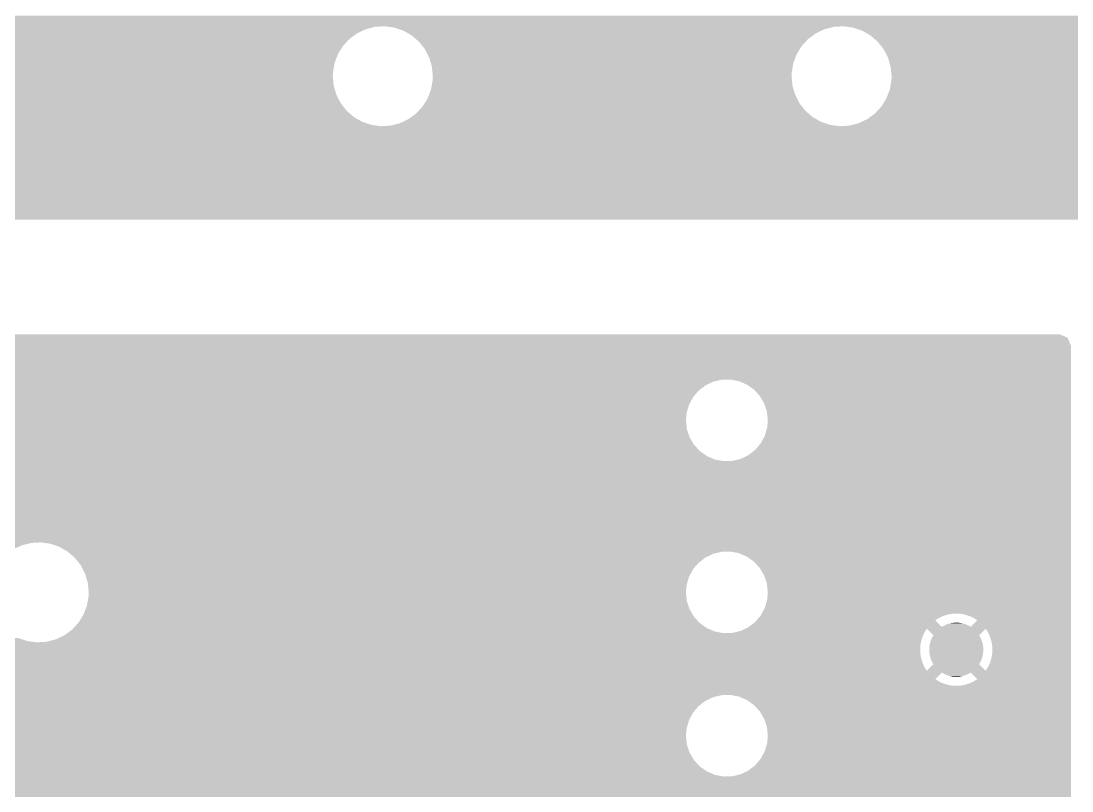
# Model space of a CAD drawing. Extents: x 295 to 953, y 10 to 290.
# Drawn here: x 807.03 to 832.64, y 202.88 to 221.64 of the extents above; entities that cross this region are included whole.
import ezdxf

# ---------------------------------------------------------------- set-up
doc = ezdxf.new("R2010")
doc.units = 0
doc.header["$LTSCALE"] = 5
doc.header["$MEASUREMENT"] = 0
doc.layers.add('PWR1', color=7, linetype='CONTINUOUS')

msp = doc.modelspace()

# ---------------------------------------------------------------- linework, layer by layer
at = {"layer": 'PWR1'}
for points in [[(633.778, 221.512), (633.162, 221.768), (849.683, 221.512), (849.683, 221.768)], [(633.81, 221.499), (633.778, 221.512), (815.661, 221.499), (815.893, 221.512)], [(633.949, 221.441), (633.81, 221.499), (815.435, 221.441), (815.661, 221.499)], [(815.994, 221.499), (815.893, 221.512), (826.837, 221.499), (827.069, 221.512)], [(816.124, 221.481), (815.994, 221.499), (826.768, 221.481), (826.837, 221.499)], [(816.244, 221.441), (816.124, 221.481), (826.611, 221.441), (826.768, 221.481)], [(827.3, 221.481), (827.069, 221.512), (849.683, 221.481), (849.683, 221.512)], [(827.521, 221.407), (827.3, 221.481), (849.683, 221.407), (849.683, 221.481)], [(634.145, 221.36), (633.949, 221.441), (815.263, 221.36), (815.435, 221.441)], [(634.184, 221.342), (634.145, 221.36), (815.224, 221.342), (815.263, 221.36)], [(634.212, 221.329), (634.184, 221.342), (815.206, 221.329), (815.224, 221.342)], [(634.372, 221.22), (634.212, 221.329), (815.058, 221.22), (815.206, 221.329)], [(634.387, 221.204), (634.372, 221.22), (815.036, 221.204), (815.058, 221.22)], [(634.503, 221.078), (634.387, 221.204), (814.919, 221.078), (815.036, 221.204)], [(816.345, 221.407), (816.244, 221.441), (826.538, 221.407), (826.611, 221.441)], [(816.46, 221.342), (816.345, 221.407), (826.4, 221.342), (826.538, 221.407)], [(816.548, 221.292), (816.46, 221.342), (826.332, 221.292), (826.4, 221.342)], [(816.651, 221.204), (816.548, 221.292), (826.212, 221.204), (826.332, 221.292)], [(816.725, 221.14), (816.651, 221.204), (826.153, 221.14), (826.212, 221.204)], [(827.724, 221.292), (827.521, 221.407), (849.683, 221.292), (849.683, 221.407)], [(827.901, 221.14), (827.724, 221.292), (849.683, 221.14), (849.683, 221.292)], [(634.528, 221.033), (634.503, 221.078), (814.878, 221.033), (814.919, 221.078)], [(634.597, 220.909), (634.528, 221.033), (814.801, 220.909), (814.878, 221.033)], [(816.81, 221.033), (816.725, 221.14), (826.054, 221.033), (826.153, 221.14)], [(816.87, 220.958), (816.81, 221.033), (826.007, 220.958), (826.054, 221.033)], [(816.934, 220.834), (816.87, 220.958), (825.931, 220.834), (826.007, 220.958)], [(828.046, 220.958), (827.901, 221.14), (849.683, 220.958), (849.683, 221.14)], [(828.153, 220.751), (828.046, 220.958), (849.683, 220.751), (849.683, 220.958)], [(634.629, 220.834), (634.597, 220.909), (814.755, 220.834), (814.801, 220.909)], [(634.637, 220.814), (634.629, 220.834), (814.747, 220.814), (814.755, 220.834)], [(804.25, 220.783), (804.019, 220.814), (814.736, 220.783), (814.747, 220.814)], [(804.471, 220.708), (804.25, 220.783), (814.707, 220.708), (814.736, 220.783)], [(804.633, 220.617), (804.471, 220.708), (814.673, 220.617), (814.707, 220.708)], [(816.977, 220.751), (816.934, 220.834), (825.899, 220.751), (825.931, 220.834)], [(817.017, 220.617), (816.977, 220.751), (825.849, 220.617), (825.899, 220.751)], [(828.219, 220.527), (828.153, 220.751), (849.683, 220.527), (849.683, 220.751)], [(804.674, 220.593), (804.633, 220.617), (814.669, 220.593), (814.673, 220.617)], [(804.851, 220.442), (804.674, 220.593), (814.642, 220.442), (814.669, 220.593)], [(804.894, 220.387), (804.851, 220.442), (814.633, 220.387), (814.642, 220.442)], [(817.043, 220.527), (817.017, 220.617), (825.833, 220.527), (825.849, 220.617)], [(817.057, 220.387), (817.043, 220.527), (825.809, 220.387), (825.833, 220.527)], [(828.242, 220.295), (828.219, 220.527), (849.683, 220.295), (849.683, 220.527)], [(804.967, 220.295), (804.894, 220.387), (814.629, 220.295), (814.633, 220.387)], [(804.995, 220.259), (804.967, 220.295), (814.633, 220.259), (814.629, 220.295)], [(805.097, 220.063), (804.995, 220.259), (814.652, 220.063), (814.633, 220.259)], [(817.038, 220.063), (817.062, 220.203), (825.828, 220.063), (825.814, 220.203)], [(817.066, 220.295), (817.057, 220.387), (825.805, 220.295), (825.809, 220.387)], [(817.062, 220.203), (817.066, 220.295), (825.814, 220.203), (825.805, 220.295)], [(828.199, 219.974), (828.238, 220.203), (849.683, 219.974), (849.683, 220.203)], [(828.238, 220.203), (828.242, 220.295), (849.683, 220.203), (849.683, 220.295)], [(805.103, 220.052), (805.097, 220.063), (814.655, 220.052), (814.652, 220.063)], [(805.166, 219.84), (805.103, 220.052), (814.718, 219.84), (814.655, 220.052)], [(816.972, 219.84), (817.023, 219.974), (825.894, 219.84), (825.854, 219.974)], [(817.023, 219.974), (817.038, 220.063), (825.854, 219.974), (825.828, 220.063)], [(828.176, 219.913), (828.18, 219.924), (842.129, 219.913), (842.218, 219.924)], [(828.18, 219.924), (828.182, 219.93), (842.218, 219.924), (842.308, 219.93)], [(828.182, 219.93), (828.183, 219.932), (842.308, 219.93), (842.398, 219.932)], [(828.183, 219.932), (828.199, 219.974), (849.683, 219.932), (849.683, 219.974)], [(805.169, 219.829), (805.166, 219.84), (814.723, 219.829), (814.718, 219.84)], [(805.188, 219.633), (805.169, 219.829), (814.825, 219.633), (814.723, 219.829)], [(816.864, 219.633), (816.94, 219.756), (826.001, 219.633), (825.937, 219.756)], [(816.94, 219.756), (816.972, 219.84), (825.937, 219.756), (825.894, 219.84)], [(828.034, 219.624), (828.064, 219.672), (841.379, 219.624), (841.455, 219.672)], [(828.064, 219.672), (828.092, 219.717), (841.455, 219.672), (841.533, 219.717)], [(828.092, 219.717), (828.116, 219.756), (841.533, 219.717), (841.611, 219.756)], [(828.116, 219.757), (828.13, 219.794), (841.613, 219.757), (841.696, 219.794)], [(828.116, 219.756), (828.116, 219.757), (841.611, 219.756), (841.613, 219.757)], [(828.13, 219.794), (828.143, 219.826), (841.696, 219.794), (841.78, 219.826)], [(828.143, 219.826), (828.153, 219.854), (841.78, 219.826), (841.865, 219.854)], [(828.153, 219.854), (828.162, 219.878), (841.865, 219.854), (841.952, 219.878)], [(828.162, 219.878), (828.17, 219.898), (841.952, 219.878), (842.04, 219.898)], [(828.17, 219.898), (828.176, 219.913), (842.04, 219.898), (842.129, 219.913)], [(805.152, 219.298), (805.178, 219.45), (815.147, 219.298), (814.97, 219.45)], [(805.178, 219.45), (805.188, 219.505), (814.97, 219.45), (814.927, 219.505)], [(805.191, 219.597), (805.188, 219.633), (814.854, 219.597), (814.825, 219.633)], [(805.188, 219.505), (805.191, 219.597), (814.927, 219.505), (814.854, 219.597)], [(816.659, 219.386), (816.718, 219.45), (826.22, 219.386), (826.146, 219.45)], [(816.718, 219.45), (816.817, 219.558), (826.146, 219.45), (826.061, 219.558)], [(816.817, 219.558), (816.864, 219.633), (826.061, 219.558), (826.001, 219.633)], [(827.835, 219.386), (827.993, 219.558), (841.594, 219.386), (841.423, 219.558)], [(827.993, 219.558), (828.029, 219.615), (841.423, 219.558), (841.366, 219.615)], [(828.029, 219.615), (828.034, 219.624), (841.366, 219.615), (841.379, 219.624)], [(805.085, 219.109), (805.113, 219.183), (815.571, 219.109), (815.35, 219.183)], [(805.113, 219.183), (805.148, 219.275), (815.35, 219.183), (815.188, 219.275)], [(805.148, 219.275), (805.152, 219.298), (815.188, 219.275), (815.147, 219.298)], [(816.26, 219.149), (816.333, 219.183), (826.628, 219.149), (826.526, 219.183)], [(816.333, 219.183), (816.471, 219.249), (826.526, 219.183), (826.411, 219.249)], [(816.471, 219.249), (816.539, 219.298), (826.411, 219.249), (826.323, 219.298)], [(816.539, 219.298), (816.659, 219.386), (826.323, 219.298), (826.22, 219.386)], [(827.436, 219.149), (827.647, 219.249), (849.683, 219.149), (849.683, 219.249)], [(827.647, 219.249), (827.733, 219.312), (849.683, 219.249), (849.683, 219.312)], [(827.733, 219.312), (827.835, 219.386), (841.669, 219.312), (841.594, 219.386)], [(804.943, 218.859), (804.972, 218.907), (840.734, 218.859), (840.756, 218.907)], [(804.972, 218.907), (805.022, 218.987), (840.756, 218.907), (840.797, 218.987)], [(805.022, 218.987), (805.065, 219.057), (840.797, 218.987), (840.838, 219.057)], [(805.065, 219.057), (805.068, 219.065), (840.838, 219.057), (840.842, 219.065)], [(805.068, 219.065), (805.073, 219.078), (840.842, 219.065), (840.851, 219.078)], [(805.073, 219.078), (805.085, 219.109), (815.802, 219.078), (815.571, 219.109)], [(815.802, 219.078), (816.034, 219.091), (826.978, 219.078), (826.877, 219.091)], [(816.034, 219.091), (816.103, 219.109), (826.877, 219.091), (826.747, 219.109)], [(816.103, 219.109), (816.26, 219.149), (826.747, 219.109), (826.628, 219.149)], [(826.978, 219.078), (827.21, 219.091), (840.851, 219.078), (840.859, 219.091)], [(827.21, 219.091), (827.404, 219.141), (840.859, 219.091), (840.891, 219.141)], [(827.404, 219.141), (827.436, 219.149), (849.683, 219.141), (849.683, 219.149)], [(804.623, 218.569), (804.741, 218.656), (840.632, 218.569), (840.657, 218.656)], [(804.741, 218.656), (804.784, 218.688), (840.657, 218.656), (840.667, 218.688)], [(804.784, 218.688), (804.834, 218.741), (840.667, 218.688), (840.686, 218.741)], [(804.834, 218.741), (804.911, 218.825), (840.686, 218.741), (840.719, 218.825)], [(804.911, 218.825), (804.943, 218.859), (840.719, 218.825), (840.734, 218.859)], [(803.927, 218.379), (804.16, 218.393), (840.594, 218.379), (840.596, 218.393)], [(804.16, 218.393), (804.386, 218.45), (840.596, 218.393), (840.606, 218.45)], [(804.386, 218.45), (804.452, 218.482), (840.606, 218.45), (840.612, 218.482)], [(804.452, 218.482), (804.596, 218.55), (840.612, 218.482), (840.628, 218.55)], [(804.596, 218.55), (804.623, 218.569), (840.628, 218.55), (840.632, 218.569)], [(635.076, 218.304), (635.076, 218.379), (840.584, 218.304), (840.594, 218.379)], [(635.076, 218.214), (635.076, 218.304), (840.577, 218.214), (840.584, 218.304)], [(635.076, 218.116), (635.076, 218.214), (840.574, 218.116), (840.577, 218.214)], [(635.076, 218.026), (635.076, 218.116), (840.577, 218.026), (840.574, 218.116)], [(635.076, 217.936), (635.076, 218.026), (840.583, 217.936), (840.577, 218.026)], [(635.076, 217.846), (635.076, 217.936), (840.595, 217.846), (840.583, 217.936)], [(635.076, 217.758), (635.076, 217.846), (840.61, 217.758), (840.595, 217.846)], [(635.076, 217.67), (635.076, 217.758), (840.63, 217.67), (840.61, 217.758)], [(635.076, 217.583), (635.076, 217.67), (840.654, 217.583), (840.63, 217.67)], [(635.076, 217.498), (635.076, 217.583), (840.683, 217.498), (840.654, 217.583)], [(635.076, 217.414), (635.076, 217.498), (840.716, 217.414), (840.683, 217.498)], [(635.076, 217.332), (635.076, 217.414), (840.753, 217.332), (840.716, 217.414)], [(635.076, 217.251), (635.076, 217.332), (840.793, 217.251), (840.753, 217.332)], [(635.076, 217.173), (635.076, 217.251), (840.838, 217.173), (840.793, 217.251)], [(635.076, 217.098), (635.076, 217.173), (840.887, 217.098), (840.838, 217.173)], [(659.507, 217.091), (659.471, 217.098), (840.891, 217.091), (840.887, 217.098)], [(659.678, 217.057), (659.507, 217.091), (849.683, 217.057), (849.683, 217.091)], [(659.872, 216.974), (659.678, 217.057), (849.683, 216.974), (849.683, 217.057)], [(659.948, 216.92), (659.872, 216.974), (849.683, 216.92), (849.683, 216.974)], [(660.044, 216.852), (659.948, 216.92), (841.601, 216.852), (841.669, 216.92)], [(660.089, 216.803), (660.044, 216.852), (841.552, 216.803), (841.601, 216.852)], [(832.661, 216.802), (832.612, 216.803), (841.551, 216.802), (841.552, 216.803)], [(751.586, 213.732), (751.666, 213.928), (832.61, 213.732), (832.528, 213.928)], [(751.667, 213.928), (751.862, 214.009), (832.528, 213.928), (832.333, 214.009)], [(751.586, 213.728), (751.586, 213.732), (832.612, 213.728), (832.61, 213.732)], [(751.586, 212.907), (751.586, 213.728), (832.612, 212.907), (832.612, 213.728)], [(756.582, 212.903), (756.563, 212.907), (824.107, 212.903), (824.317, 212.907)], [(756.77, 212.866), (756.582, 212.903), (823.948, 212.866), (824.107, 212.903)], [(756.795, 212.855), (756.77, 212.866), (823.901, 212.855), (823.948, 212.866)], [(756.964, 212.783), (756.795, 212.855), (823.748, 212.783), (823.901, 212.855)], [(756.989, 212.765), (756.964, 212.783), (823.711, 212.765), (823.748, 212.783)], [(757.135, 212.661), (756.989, 212.765), (823.574, 212.661), (823.711, 212.765)], [(824.524, 212.866), (824.317, 212.907), (832.612, 212.866), (832.612, 212.907)], [(824.718, 212.783), (824.524, 212.866), (832.612, 212.783), (832.612, 212.866)], [(824.89, 212.661), (824.718, 212.783), (832.612, 212.661), (832.612, 212.783)], [(757.157, 212.637), (757.135, 212.661), (823.543, 212.637), (823.574, 212.661)], [(757.278, 212.505), (757.157, 212.637), (823.431, 212.505), (823.543, 212.637)], [(757.295, 212.476), (757.278, 212.505), (823.406, 212.476), (823.431, 212.505)], [(825.032, 212.505), (824.89, 212.661), (832.612, 212.505), (832.612, 212.661)], [(825.139, 212.323), (825.032, 212.505), (832.612, 212.323), (832.612, 212.505)], [(757.384, 212.323), (757.295, 212.476), (823.324, 212.323), (823.406, 212.476)], [(757.395, 212.291), (757.384, 212.323), (823.306, 212.291), (823.324, 212.323)], [(757.45, 212.123), (757.395, 212.291), (823.258, 212.123), (823.306, 212.291)], [(825.205, 212.123), (825.139, 212.323), (832.612, 212.123), (832.612, 212.323)], [(757.454, 212.088), (757.45, 212.123), (823.248, 212.088), (823.258, 212.123)], [(757.473, 211.913), (757.454, 212.088), (823.232, 211.913), (823.248, 212.088)], [(825.227, 211.913), (825.205, 212.123), (832.612, 211.913), (832.612, 212.123)], [(757.447, 211.703), (757.457, 211.738), (823.254, 211.703), (823.251, 211.738)], [(757.457, 211.738), (757.473, 211.913), (823.251, 211.738), (823.232, 211.913)], [(825.153, 211.536), (825.212, 211.738), (832.612, 211.536), (832.612, 211.738)], [(825.212, 211.738), (825.227, 211.913), (832.612, 211.738), (832.612, 211.913)], [(757.298, 211.35), (757.381, 211.503), (823.41, 211.35), (823.32, 211.503)], [(757.381, 211.503), (757.398, 211.536), (823.32, 211.503), (823.31, 211.536)], [(757.398, 211.536), (757.447, 211.703), (823.31, 211.536), (823.254, 211.703)], [(825.053, 211.35), (825.153, 211.536), (832.612, 211.35), (832.612, 211.536)], [(757.162, 211.189), (757.274, 211.321), (823.547, 211.189), (823.427, 211.321)], [(757.274, 211.321), (757.298, 211.35), (823.427, 211.321), (823.41, 211.35)], [(824.916, 211.189), (825.053, 211.35), (832.612, 211.189), (832.612, 211.35)], [(756.598, 210.923), (756.756, 210.96), (824.123, 210.923), (823.935, 210.96)], [(756.756, 210.96), (756.803, 210.971), (823.935, 210.96), (823.909, 210.971)], [(756.803, 210.971), (756.956, 211.043), (823.909, 210.971), (823.741, 211.043)], [(756.956, 211.043), (756.994, 211.061), (823.741, 211.043), (823.716, 211.061)], [(756.994, 211.061), (757.13, 211.166), (823.716, 211.061), (823.569, 211.166)], [(757.13, 211.166), (757.162, 211.189), (823.569, 211.166), (823.547, 211.189)], [(824.353, 210.923), (824.558, 210.971), (832.612, 210.923), (832.612, 210.971)], [(824.558, 210.971), (824.749, 211.061), (832.612, 210.971), (832.612, 211.061)], [(824.749, 211.061), (824.916, 211.189), (832.612, 211.061), (832.612, 211.189)], [(751.586, 208.939), (751.586, 210.92), (832.612, 208.939), (832.612, 210.92)], [(756.387, 210.92), (756.598, 210.923), (824.142, 210.92), (824.123, 210.923)], [(824.142, 210.92), (824.353, 210.923), (832.612, 210.92), (832.612, 210.923)], [(751.586, 208.926), (751.586, 208.939), (807.279, 208.926), (807.511, 208.939)], [(751.586, 208.868), (751.586, 208.926), (807.053, 208.868), (807.279, 208.926)], [(807.742, 208.908), (807.511, 208.939), (832.612, 208.908), (832.612, 208.939)], [(751.586, 208.769), (751.586, 208.868), (806.842, 208.769), (807.053, 208.868)], [(807.963, 208.834), (807.742, 208.908), (832.612, 208.834), (832.612, 208.908)], [(808.166, 208.719), (807.963, 208.834), (832.612, 208.719), (832.612, 208.834)], [(808.17, 208.716), (808.166, 208.719), (832.612, 208.716), (832.612, 208.719)], [(808.174, 208.712), (808.17, 208.716), (824.107, 208.712), (824.317, 208.716)], [(808.23, 208.664), (808.174, 208.712), (823.901, 208.664), (824.107, 208.712)], [(808.335, 208.574), (808.23, 208.664), (823.711, 208.574), (823.901, 208.664)], [(824.524, 208.675), (824.317, 208.716), (832.612, 208.675), (832.612, 208.716)], [(824.718, 208.592), (824.524, 208.675), (832.612, 208.592), (832.612, 208.675)], [(808.343, 208.567), (808.335, 208.574), (823.702, 208.567), (823.711, 208.574)], [(808.439, 208.446), (808.343, 208.567), (823.543, 208.446), (823.702, 208.567)], [(808.488, 208.385), (808.439, 208.446), (823.491, 208.385), (823.543, 208.446)], [(824.89, 208.47), (824.718, 208.592), (832.612, 208.47), (832.612, 208.592)], [(825.032, 208.314), (824.89, 208.47), (832.612, 208.314), (832.612, 208.47)], [(808.539, 208.285), (808.488, 208.385), (823.406, 208.285), (823.491, 208.385)], [(808.595, 208.178), (808.539, 208.285), (823.348, 208.178), (823.406, 208.285)], [(808.618, 208.1), (808.595, 208.178), (823.306, 208.1), (823.348, 208.178)], [(825.139, 208.132), (825.032, 208.314), (832.612, 208.132), (832.612, 208.314)], [(808.661, 207.954), (808.618, 208.1), (823.264, 207.954), (823.306, 208.1)], [(808.667, 207.897), (808.661, 207.954), (823.248, 207.897), (823.264, 207.954)], [(808.684, 207.722), (808.667, 207.897), (823.232, 207.722), (823.248, 207.897)], [(825.205, 207.932), (825.139, 208.132), (832.612, 207.932), (832.612, 208.132)], [(825.227, 207.722), (825.205, 207.932), (832.612, 207.722), (832.612, 207.932)], [(808.68, 207.63), (808.684, 207.722), (823.242, 207.63), (823.232, 207.722)], [(825.212, 207.547), (825.227, 207.722), (832.612, 207.547), (832.612, 207.722)], [(808.607, 207.312), (808.641, 207.401), (823.32, 207.312), (823.291, 207.401)], [(808.641, 207.401), (808.66, 207.512), (823.291, 207.401), (823.254, 207.512)], [(808.66, 207.512), (808.68, 207.63), (823.254, 207.512), (823.242, 207.63)], [(825.153, 207.345), (825.212, 207.547), (832.612, 207.345), (832.612, 207.547)], [(808.435, 206.985), (808.525, 207.13), (823.56, 206.985), (823.427, 207.13)], [(808.525, 207.13), (808.558, 207.183), (823.427, 207.13), (823.396, 207.183)], [(808.558, 207.183), (808.607, 207.312), (823.396, 207.183), (823.32, 207.312)], [(825.018, 207.118), (825.039, 207.143), (829.435, 207.118), (829.493, 207.143)], [(825.039, 207.143), (825.053, 207.159), (829.493, 207.143), (829.537, 207.159)], [(825.053, 207.159), (825.056, 207.164), (829.537, 207.159), (829.552, 207.164)], [(825.056, 207.164), (825.065, 207.181), (829.552, 207.164), (829.612, 207.181)], [(825.065, 207.181), (825.071, 207.193), (829.612, 207.181), (829.673, 207.193)], [(825.071, 207.193), (825.076, 207.201), (829.673, 207.193), (829.736, 207.201)], [(825.076, 207.201), (825.078, 207.205), (829.736, 207.201), (829.798, 207.205)], [(825.078, 207.205), (825.153, 207.345), (832.612, 207.205), (832.612, 207.345)], [(829.861, 207.204), (829.798, 207.205), (832.612, 207.204), (832.612, 207.205)], [(829.923, 207.199), (829.861, 207.204), (832.612, 207.199), (832.612, 207.204)], [(829.985, 207.189), (829.923, 207.199), (832.612, 207.189), (832.612, 207.199)], [(830.047, 207.175), (829.985, 207.189), (832.612, 207.175), (832.612, 207.189)], [(830.106, 207.156), (830.047, 207.175), (832.612, 207.156), (832.612, 207.175)], [(830.165, 207.134), (830.106, 207.156), (832.612, 207.134), (832.612, 207.156)], [(830.222, 207.107), (830.165, 207.134), (832.612, 207.107), (832.612, 207.134)], [(808.313, 206.852), (808.426, 206.975), (823.741, 206.852), (823.569, 206.975)], [(808.426, 206.975), (808.435, 206.985), (823.569, 206.975), (823.56, 206.985)], [(824.676, 206.836), (824.749, 206.87), (832.612, 206.836), (832.612, 206.87)], [(824.749, 206.87), (824.765, 206.883), (832.612, 206.87), (832.612, 206.883)], [(824.765, 206.883), (824.916, 206.998), (829.465, 206.883), (829.35, 206.998)], [(824.916, 206.998), (824.953, 207.042), (829.35, 206.998), (829.307, 207.042)], [(824.953, 207.042), (824.965, 207.055), (829.307, 207.042), (829.326, 207.055)], [(824.965, 207.055), (824.993, 207.089), (829.326, 207.055), (829.38, 207.089)], [(824.993, 207.089), (825.018, 207.118), (829.38, 207.089), (829.435, 207.118)], [(829.465, 206.883), (829.497, 206.901), (830.17, 206.883), (830.137, 206.901)], [(829.497, 206.901), (829.514, 206.91), (830.137, 206.901), (830.123, 206.91)], [(829.514, 206.91), (829.546, 206.926), (830.123, 206.91), (830.088, 206.926)], [(829.546, 206.926), (829.563, 206.933), (830.088, 206.926), (830.073, 206.933)], [(829.563, 206.933), (829.596, 206.946), (830.073, 206.933), (830.038, 206.946)], [(829.596, 206.946), (829.614, 206.952), (830.038, 206.946), (830.023, 206.952)], [(829.614, 206.952), (829.648, 206.962), (830.023, 206.952), (829.985, 206.962)], [(829.648, 206.962), (829.667, 206.967), (829.985, 206.962), (829.97, 206.967)], [(829.667, 206.967), (829.701, 206.974), (829.97, 206.967), (829.932, 206.974)], [(829.701, 206.974), (829.722, 206.977), (829.932, 206.974), (829.917, 206.977)], [(829.722, 206.977), (829.755, 206.981), (829.917, 206.977), (829.876, 206.981)], [(829.755, 206.981), (829.781, 206.983), (829.876, 206.981), (829.863, 206.983)], [(829.781, 206.983), (829.809, 206.984), (829.863, 206.983), (829.809, 206.984)], [(830.17, 206.883), (830.329, 207.042), (832.612, 206.883), (832.612, 207.042)], [(830.276, 207.076), (830.222, 207.107), (832.612, 207.076), (832.612, 207.107)], [(830.329, 207.042), (830.276, 207.076), (832.612, 207.042), (832.612, 207.076)], [(785.766, 206.536), (785.759, 206.61), (807.189, 206.536), (806.968, 206.61)], [(807.878, 206.576), (807.959, 206.614), (828.974, 206.576), (828.986, 206.614)], [(807.959, 206.614), (808.083, 206.672), (828.986, 206.614), (829.009, 206.672)], [(808.083, 206.672), (808.089, 206.676), (829.009, 206.672), (829.01, 206.676)], [(808.089, 206.676), (808.161, 206.729), (829.01, 206.676), (829.035, 206.729)], [(808.161, 206.729), (808.217, 206.769), (824.142, 206.729), (823.935, 206.769)], [(808.217, 206.769), (808.277, 206.813), (823.935, 206.769), (823.832, 206.813)], [(808.277, 206.813), (808.313, 206.852), (823.832, 206.813), (823.741, 206.852)], [(824.142, 206.729), (824.18, 206.729), (829.035, 206.729), (829.036, 206.729)], [(824.18, 206.729), (824.353, 206.732), (829.036, 206.729), (829.037, 206.732)], [(824.353, 206.732), (824.558, 206.78), (829.037, 206.732), (829.064, 206.78)], [(824.558, 206.78), (824.566, 206.784), (829.064, 206.78), (829.066, 206.784)], [(824.566, 206.784), (824.676, 206.836), (829.066, 206.784), (829.101, 206.836)], [(829.26, 206.677), (829.101, 206.836), (830.375, 206.677), (830.534, 206.836)], [(829.214, 206.589), (829.233, 206.63), (830.422, 206.589), (830.402, 206.63)], [(829.233, 206.63), (829.237, 206.638), (830.402, 206.63), (830.398, 206.638)], [(829.237, 206.638), (829.26, 206.677), (830.398, 206.638), (830.375, 206.677)], [(830.558, 206.8), (830.534, 206.836), (832.612, 206.8), (832.612, 206.836)], [(830.59, 206.746), (830.558, 206.8), (832.612, 206.746), (832.612, 206.8)], [(830.618, 206.69), (830.59, 206.746), (832.612, 206.69), (832.612, 206.746)], [(830.642, 206.632), (830.618, 206.69), (832.612, 206.632), (832.612, 206.69)], [(830.662, 206.573), (830.642, 206.632), (832.612, 206.573), (832.612, 206.632)], [(785.758, 206.306), (785.769, 206.369), (828.938, 206.306), (828.939, 206.369)], [(785.769, 206.505), (785.766, 206.536), (807.42, 206.505), (807.189, 206.536)], [(785.77, 206.493), (785.769, 206.505), (828.954, 206.493), (828.956, 206.505)], [(785.769, 206.373), (785.772, 206.431), (828.939, 206.373), (828.944, 206.431)], [(785.769, 206.369), (785.769, 206.373), (828.939, 206.369), (828.939, 206.373)], [(785.773, 206.465), (785.77, 206.493), (828.949, 206.465), (828.954, 206.493)], [(785.772, 206.431), (785.773, 206.465), (828.944, 206.431), (828.949, 206.465)], [(807.42, 206.505), (807.652, 206.518), (828.956, 206.505), (828.959, 206.518)], [(807.652, 206.518), (807.793, 206.554), (828.959, 206.518), (828.968, 206.554)], [(807.793, 206.554), (807.878, 206.576), (828.968, 206.554), (828.974, 206.576)], [(829.158, 206.325), (829.16, 206.371), (830.477, 206.325), (830.475, 206.371)], [(829.16, 206.371), (829.161, 206.379), (830.475, 206.371), (830.475, 206.379)], [(829.161, 206.379), (829.166, 206.425), (830.475, 206.379), (830.469, 206.425)], [(829.166, 206.425), (829.167, 206.433), (830.469, 206.425), (830.468, 206.433)], [(829.167, 206.433), (829.176, 206.478), (830.468, 206.433), (830.459, 206.478)], [(829.176, 206.478), (829.179, 206.486), (830.459, 206.478), (830.457, 206.486)], [(829.179, 206.486), (829.191, 206.53), (830.457, 206.486), (830.444, 206.53)], [(829.191, 206.53), (829.194, 206.538), (830.444, 206.53), (830.441, 206.538)], [(829.194, 206.538), (829.21, 206.581), (830.441, 206.538), (830.425, 206.581)], [(829.21, 206.581), (829.214, 206.589), (830.425, 206.581), (830.422, 206.589)], [(830.678, 206.512), (830.662, 206.573), (832.612, 206.512), (832.612, 206.573)], [(830.689, 206.45), (830.678, 206.512), (832.612, 206.45), (832.612, 206.512)], [(830.695, 206.388), (830.689, 206.45), (832.612, 206.388), (832.612, 206.45)], [(830.698, 206.325), (830.695, 206.388), (832.612, 206.325), (832.612, 206.388)], [(785.698, 206.059), (785.721, 206.12), (828.979, 206.059), (828.962, 206.12)], [(785.721, 206.12), (785.73, 206.143), (828.962, 206.12), (828.957, 206.143)], [(785.73, 206.143), (785.736, 206.181), (828.957, 206.143), (828.949, 206.181)], [(785.736, 206.181), (785.747, 206.243), (828.949, 206.181), (828.941, 206.243)], [(785.747, 206.243), (785.758, 206.306), (828.941, 206.243), (828.938, 206.306)], [(829.16, 206.28), (829.158, 206.325), (830.475, 206.28), (830.477, 206.325)], [(829.16, 206.271), (829.16, 206.28), (830.474, 206.271), (830.475, 206.28)], [(829.166, 206.226), (829.16, 206.271), (830.469, 206.226), (830.474, 206.271)], [(829.167, 206.217), (829.166, 206.226), (830.468, 206.217), (830.469, 206.226)], [(829.176, 206.172), (829.167, 206.217), (830.459, 206.172), (830.468, 206.217)], [(829.178, 206.164), (829.176, 206.172), (830.457, 206.164), (830.459, 206.172)], [(829.191, 206.12), (829.178, 206.164), (830.444, 206.12), (830.457, 206.164)], [(829.194, 206.112), (829.191, 206.12), (830.441, 206.112), (830.444, 206.12)], [(829.21, 206.069), (829.194, 206.112), (830.425, 206.069), (830.441, 206.112)], [(830.649, 206.036), (830.667, 206.096), (832.612, 206.036), (832.612, 206.096)], [(830.667, 206.096), (830.681, 206.157), (832.612, 206.096), (832.612, 206.157)], [(830.681, 206.157), (830.691, 206.219), (832.612, 206.157), (832.612, 206.219)], [(830.691, 206.219), (830.697, 206.282), (832.612, 206.219), (832.612, 206.282)], [(830.697, 206.282), (830.698, 206.325), (832.612, 206.282), (832.612, 206.325)], [(785.59, 205.834), (785.623, 205.887), (829.087, 205.834), (829.054, 205.887)], [(785.623, 205.887), (785.647, 205.925), (829.054, 205.887), (829.034, 205.925)], [(785.647, 205.925), (785.654, 205.943), (829.034, 205.925), (829.025, 205.943)], [(785.654, 205.943), (785.675, 206), (829.025, 205.943), (829, 206)], [(785.675, 206), (785.698, 206.059), (829, 206), (828.979, 206.059)], [(829.101, 205.814), (829.26, 205.973), (830.534, 205.814), (830.375, 205.973)], [(829.213, 206.061), (829.21, 206.069), (830.421, 206.061), (830.425, 206.069)], [(829.233, 206.02), (829.213, 206.061), (830.402, 206.02), (830.421, 206.061)], [(829.237, 206.012), (829.233, 206.02), (830.398, 206.012), (830.402, 206.02)], [(829.26, 205.973), (829.237, 206.012), (830.375, 205.973), (830.398, 206.012)], [(830.534, 205.814), (830.569, 205.866), (832.612, 205.814), (832.612, 205.866)], [(830.569, 205.866), (830.599, 205.921), (832.612, 205.866), (832.612, 205.921)], [(830.599, 205.921), (830.626, 205.978), (832.612, 205.921), (832.612, 205.978)], [(830.626, 205.978), (830.649, 206.036), (832.612, 205.978), (832.612, 206.036)], [(785.383, 205.574), (785.415, 205.609), (829.359, 205.574), (829.307, 205.609)], [(785.415, 205.609), (785.524, 205.727), (829.307, 205.609), (829.425, 205.727)], [(785.524, 205.727), (785.549, 205.768), (829.425, 205.727), (829.465, 205.768)], [(785.549, 205.768), (785.578, 205.814), (832.612, 205.768), (832.612, 205.814)], [(785.578, 205.814), (785.59, 205.834), (829.101, 205.814), (829.087, 205.834)], [(829.498, 205.749), (829.465, 205.768), (830.138, 205.749), (830.17, 205.768)], [(829.513, 205.741), (829.498, 205.749), (830.121, 205.741), (830.138, 205.749)], [(829.547, 205.724), (829.513, 205.741), (830.089, 205.724), (830.121, 205.741)], [(829.562, 205.717), (829.547, 205.724), (830.072, 205.717), (830.089, 205.724)], [(829.597, 205.704), (829.562, 205.717), (830.039, 205.704), (830.072, 205.717)], [(829.613, 205.698), (829.597, 205.704), (830.021, 205.698), (830.039, 205.704)], [(829.65, 205.688), (829.613, 205.698), (829.987, 205.688), (830.021, 205.698)], [(829.665, 205.684), (829.65, 205.688), (829.968, 205.684), (829.987, 205.688)], [(829.703, 205.676), (829.665, 205.684), (829.934, 205.676), (829.968, 205.684)], [(829.718, 205.673), (829.703, 205.676), (829.913, 205.673), (829.934, 205.676)], [(829.759, 205.669), (829.718, 205.673), (829.88, 205.669), (829.913, 205.673)], [(829.772, 205.667), (829.759, 205.669), (829.854, 205.667), (829.88, 205.669)], [(829.826, 205.666), (829.772, 205.667), (829.826, 205.666), (829.854, 205.667)], [(830.329, 205.609), (830.17, 205.768), (832.612, 205.609), (832.612, 205.768)], [(830.255, 205.562), (830.309, 205.595), (832.612, 205.562), (832.612, 205.595)], [(830.309, 205.595), (830.329, 205.609), (832.612, 205.595), (832.612, 205.609)], [(784.967, 205.319), (785.178, 205.418), (832.612, 205.319), (832.612, 205.418)], [(785.178, 205.418), (785.215, 205.445), (832.612, 205.418), (832.612, 205.445)], [(785.215, 205.445), (785.216, 205.446), (829.837, 205.445), (829.774, 205.446)], [(785.216, 205.446), (785.223, 205.451), (829.774, 205.446), (829.712, 205.451)], [(785.223, 205.451), (785.237, 205.461), (829.712, 205.451), (829.65, 205.461)], [(785.237, 205.461), (785.256, 205.475), (829.65, 205.461), (829.589, 205.475)], [(785.256, 205.475), (785.281, 205.494), (829.589, 205.475), (829.529, 205.494)], [(785.281, 205.494), (785.312, 205.516), (829.529, 205.494), (829.47, 205.516)], [(785.312, 205.516), (785.349, 205.543), (829.47, 205.516), (829.413, 205.543)], [(785.349, 205.543), (785.366, 205.556), (829.413, 205.543), (829.391, 205.556)], [(785.366, 205.556), (785.383, 205.574), (829.391, 205.556), (829.359, 205.574)], [(829.837, 205.445), (829.899, 205.449), (832.612, 205.445), (832.612, 205.449)], [(829.899, 205.449), (829.962, 205.457), (832.612, 205.449), (832.612, 205.457)], [(829.962, 205.457), (830.023, 205.469), (832.612, 205.457), (832.612, 205.469)], [(830.023, 205.469), (830.084, 205.486), (832.612, 205.469), (832.612, 205.486)], [(830.084, 205.486), (830.143, 205.507), (832.612, 205.486), (832.612, 205.507)], [(830.143, 205.507), (830.2, 205.532), (832.612, 205.507), (832.612, 205.532)], [(830.2, 205.532), (830.255, 205.562), (832.612, 205.532), (832.612, 205.562)], [(751.586, 205.081), (751.586, 205.108), (823.711, 205.081), (823.766, 205.108)], [(751.586, 204.953), (751.586, 205.081), (823.543, 204.953), (823.711, 205.081)], [(758.525, 205.108), (758.757, 205.121), (823.766, 205.108), (823.795, 205.121)], [(758.757, 205.121), (758.954, 205.171), (823.795, 205.121), (823.901, 205.171)], [(758.954, 205.171), (758.983, 205.179), (823.901, 205.171), (823.933, 205.179)], [(758.983, 205.179), (759.069, 205.219), (823.933, 205.179), (824.107, 205.219)], [(759.069, 205.219), (759.077, 205.223), (824.107, 205.219), (824.317, 205.223)], [(759.077, 205.223), (759.128, 205.247), (832.612, 205.223), (832.612, 205.247)], [(784.509, 205.247), (784.742, 205.261), (832.612, 205.247), (832.612, 205.261)], [(784.742, 205.261), (784.967, 205.319), (832.612, 205.261), (832.612, 205.319)], [(824.524, 205.183), (824.317, 205.223), (832.612, 205.183), (832.612, 205.223)], [(824.718, 205.099), (824.524, 205.183), (832.612, 205.099), (832.612, 205.183)], [(824.89, 204.977), (824.718, 205.099), (832.612, 204.977), (832.612, 205.099)], [(751.586, 204.793), (751.586, 204.953), (823.406, 204.793), (823.543, 204.953)], [(825.032, 204.822), (824.89, 204.977), (832.612, 204.822), (832.612, 204.977)], [(825.139, 204.64), (825.032, 204.822), (832.612, 204.64), (832.612, 204.822)], [(751.586, 204.607), (751.586, 204.793), (823.306, 204.607), (823.406, 204.793)], [(751.586, 204.405), (751.586, 204.607), (823.248, 204.405), (823.306, 204.607)], [(825.205, 204.439), (825.139, 204.64), (832.612, 204.439), (832.612, 204.64)], [(751.586, 204.23), (751.586, 204.405), (823.232, 204.23), (823.248, 204.405)], [(825.227, 204.23), (825.205, 204.439), (832.612, 204.23), (832.612, 204.439)], [(751.586, 204.02), (751.586, 204.23), (823.254, 204.02), (823.232, 204.23)], [(825.153, 203.852), (825.212, 204.055), (832.612, 203.852), (832.612, 204.055)], [(825.212, 204.055), (825.227, 204.23), (832.612, 204.055), (832.612, 204.23)], [(751.586, 203.82), (751.586, 204.02), (823.32, 203.82), (823.254, 204.02)], [(751.586, 203.638), (751.586, 203.82), (823.427, 203.638), (823.32, 203.82)], [(825.053, 203.666), (825.153, 203.852), (832.612, 203.666), (832.612, 203.852)], [(751.586, 203.482), (751.586, 203.638), (823.569, 203.482), (823.427, 203.638)], [(824.916, 203.506), (825.053, 203.666), (832.612, 203.506), (832.612, 203.666)], [(751.586, 203.36), (751.586, 203.482), (823.741, 203.36), (823.569, 203.482)], [(751.586, 203.277), (751.586, 203.36), (823.935, 203.277), (823.741, 203.36)], [(824.353, 203.24), (824.558, 203.288), (832.612, 203.24), (832.612, 203.288)], [(824.558, 203.288), (824.749, 203.378), (832.612, 203.288), (832.612, 203.378)], [(824.749, 203.378), (824.916, 203.506), (832.612, 203.378), (832.612, 203.506)], [(751.586, 203.236), (751.586, 203.277), (824.142, 203.236), (823.935, 203.277)], [(751.586, 202.094), (751.586, 203.236), (832.612, 202.094), (832.612, 203.236)], [(824.142, 203.236), (824.353, 203.24), (832.612, 203.236), (832.612, 203.24)]]:
    msp.add_solid(points, dxfattribs=at)

doc.saveas('drawing.dxf')
